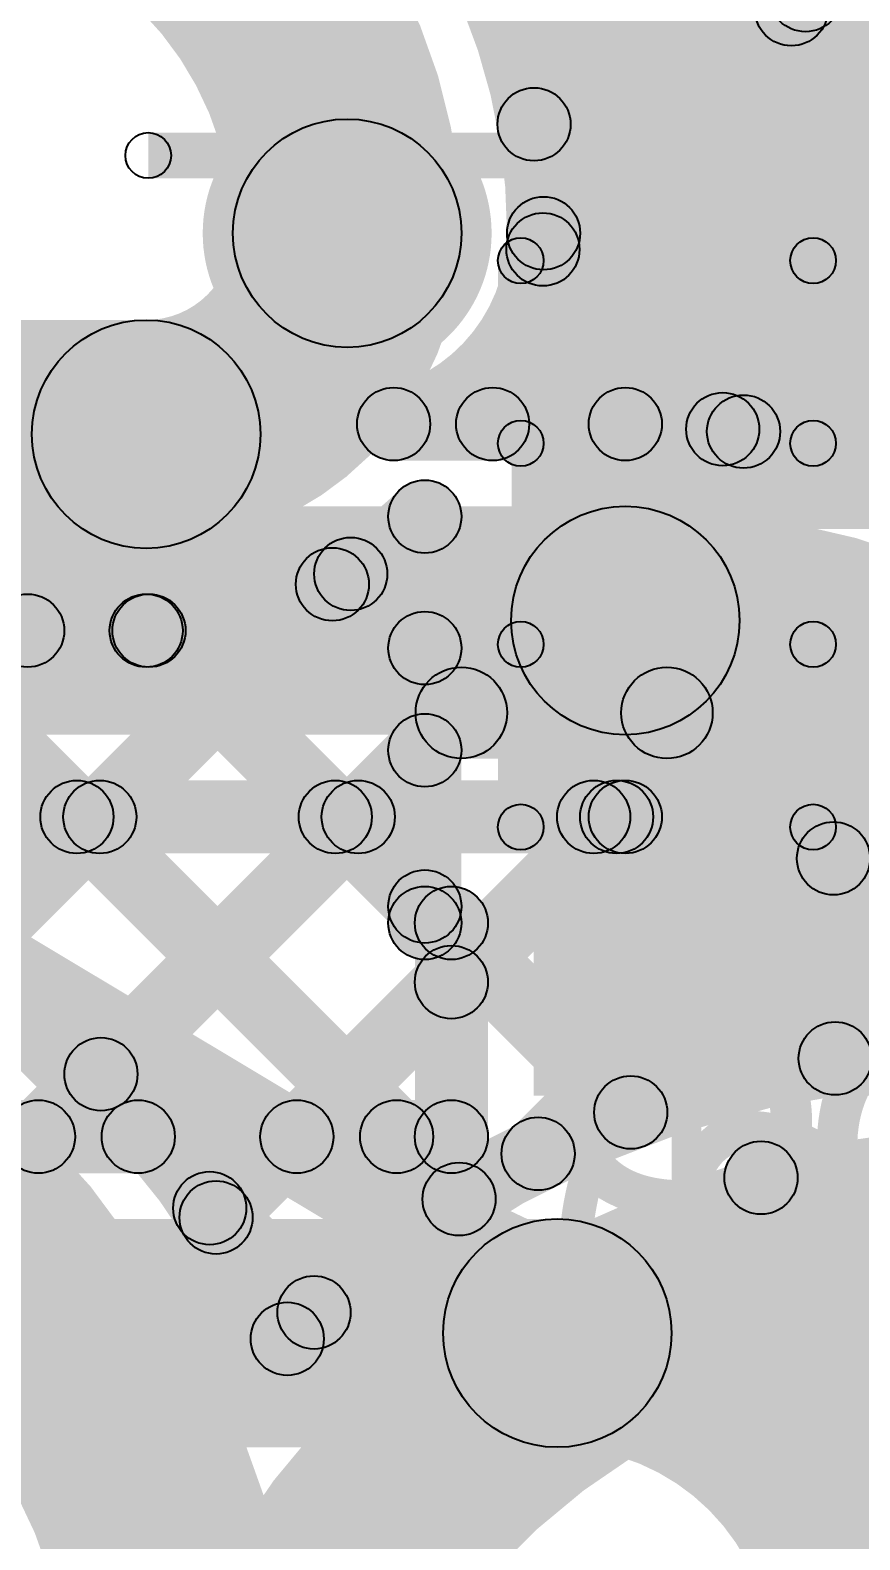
# Model space of a CAD drawing. Header units: millimetres. Extents: x -2.17 to 2.17, y -2.17 to 2.17.
# Drawn here: x -0.3427 to -0.2519, y -0.6056 to -0.4404 of the extents above; entities that cross this region are included whole.
import ezdxf

# ---------------------------------------------------------------- set-up
doc = ezdxf.new("R2010")
doc.units = ezdxf.units.MM
doc.header["$MEASUREMENT"] = 0
for name, color, linetype in [('BottomLayer', 5, 'Continuous'), ('BottomOverlay', 54, 'Continuous'), ('BottomPaste', 16, 'Continuous'), ('BottomSolder', 6, 'Continuous'), ('Mechanical2', 216, 'Continuous'), ('TopLayer', 1, 'Continuous'), ('TopOverlay', 2, 'Continuous'), ('TopPaste', 8, 'Continuous'), ('TopSolder', 216, 'Continuous'), ('ViaHoleLayer', 16, 'Continuous')]:
    doc.layers.add(name, color=color, linetype=linetype)

# ---------------------------------------------------------------- blocks, each defined once
blk = doc.blocks.new('1255AY_1R0N_P3_B_279')
at = {"layer": 'BottomOverlay'}
h = blk.add_hatch(color=54, dxfattribs=at)
edge = h.paths.add_edge_path()
edge.add_arc((-0.0407776, -0.12), 0.0025, 0, 360)
blk.add_hatch(color=54, dxfattribs=at).paths.add_polyline_path([(-0.0407776, -0.1225), (-0.0407776, -0.1175), (0.0409408, -0.1175), (0.0409408, -0.1225)])
blk.add_circle((-0.0407776, -0.12), 0.0025, dxfattribs=at)
blk = doc.blocks.new('C__0402_433')
at = {"layer": 'TopLayer'}
for points in [[(-0.0275001, -0.0125), (-0.0275001, 0.0125), (-0.009500100000000003, 0.0125), (-0.009500099999999997, -0.0125)], [(0.009500100000000003, -0.0125), (0.009500099999999997, 0.0125), (0.0275001, 0.0125), (0.0275001, -0.0125)]]:
    blk.add_hatch(color=1, dxfattribs=at).paths.add_polyline_path(points)
at = {"layer": 'TopOverlay'}
h = blk.add_hatch(color=2, dxfattribs=at)
edge = h.paths.add_edge_path()
edge.add_arc((-0.0309999, 0.0159999), 0.0025, 0, 360)
h = blk.add_hatch(color=2, dxfattribs=at)
edge = h.paths.add_edge_path()
edge.add_arc((-0.0309999, 0.0159999), 0.0025, 0, 360)
for points in [[(-0.030999875, 0.013499900000125), (-0.030999925, 0.018499899999875), (-0.010999925, 0.018500099999875), (-0.010999875, 0.013500100000125)], [(0.011, 0.0135), (0.011, 0.0185), (0.0309999, 0.0185), (0.0309999, 0.0135)], [(-0.0284999, -0.016), (-0.0334999, -0.016), (-0.0334999, 0.0159999), (-0.0284999, 0.0159999)], [(0.0334999, -0.0159999), (0.0284999, -0.0159999), (0.0284999, 0.016), (0.0334999, 0.016)], [(-0.0309999, -0.0185), (-0.0309999, -0.0135), (-0.011, -0.0135), (-0.011, -0.0185)], [(0.010999925, -0.018500099999875), (0.010999875, -0.013500100000125), (0.030999875, -0.013499900000125), (0.030999925, -0.018499899999875)]]:
    blk.add_hatch(color=2, dxfattribs=at).paths.add_polyline_path(points)
h = blk.add_hatch(color=2, dxfattribs=at)
edge = h.paths.add_edge_path()
edge.add_arc((-0.0109999, 0.0160001), 0.0025, 0, 360)
h = blk.add_hatch(color=2, dxfattribs=at)
edge = h.paths.add_edge_path()
edge.add_arc((0.011, 0.016), 0.0025, 0, 360)
h = blk.add_hatch(color=2, dxfattribs=at)
edge = h.paths.add_edge_path()
edge.add_arc((0.0309999, 0.016), 0.0025, 0, 360)
h = blk.add_hatch(color=2, dxfattribs=at)
edge = h.paths.add_edge_path()
edge.add_arc((0.0309999, 0.016), 0.0025, 0, 360)
h = blk.add_hatch(color=2, dxfattribs=at)
edge = h.paths.add_edge_path()
edge.add_arc((-0.0309999, -0.016), 0.0025, 0, 360)
h = blk.add_hatch(color=2, dxfattribs=at)
edge = h.paths.add_edge_path()
edge.add_arc((-0.0309999, -0.016), 0.0025, 0, 360)
h = blk.add_hatch(color=2, dxfattribs=at)
edge = h.paths.add_edge_path()
edge.add_arc((-0.011, -0.016), 0.0025, 0, 360)
h = blk.add_hatch(color=2, dxfattribs=at)
edge = h.paths.add_edge_path()
edge.add_arc((0.0109999, -0.0160001), 0.0025, 0, 360)
h = blk.add_hatch(color=2, dxfattribs=at)
edge = h.paths.add_edge_path()
edge.add_arc((0.0309999, -0.0159999), 0.0025, 0, 360)
h = blk.add_hatch(color=2, dxfattribs=at)
edge = h.paths.add_edge_path()
edge.add_arc((0.0309999, -0.0159999), 0.0025, 0, 360)
at = {"layer": 'TopPaste'}
for points in [[(-0.0275001, -0.0125), (-0.0275001, 0.0125), (-0.009500100000000003, 0.0125), (-0.009500099999999997, -0.0125)], [(0.009500100000000003, -0.0125), (0.009500099999999997, 0.0125), (0.0275001, 0.0125), (0.0275001, -0.0125)]]:
    blk.add_hatch(color=8, dxfattribs=at).paths.add_polyline_path(points)
at = {"layer": 'TopSolder'}
for points in [[(-0.0298623, -0.0148622), (-0.0298623, 0.0148622), (-0.007137900000000003, 0.0148622), (-0.007137899999999997, -0.0148622)], [(0.007137900000000003, -0.0148622), (0.007137899999999997, 0.0148622), (0.0298623, 0.0148622), (0.0298623, -0.0148622)]]:
    blk.add_hatch(color=216, dxfattribs=at).paths.add_polyline_path(points)
at = {"layer": 'TopOverlay'}
for centre in [(-0.0309999, 0.0159999), (-0.0309999, 0.0159999), (-0.0109999, 0.0160001), (0.011, 0.016), (0.0309999, 0.016), (0.0309999, 0.016), (-0.0309999, -0.016), (-0.0309999, -0.016), (-0.011, -0.016), (0.0109999, -0.0160001), (0.0309999, -0.0159999), (0.0309999, -0.0159999)]:
    blk.add_circle(centre, 0.0025, dxfattribs=at)
blk = doc.blocks.new('C__0402_B_448')
at = {"layer": 'BottomLayer'}
for points in [[(-0.009500000000000001, 0.0125), (-0.009499999999999998, -0.0125), (-0.0275, -0.0125), (-0.0275, 0.0125)], [(0.0275, 0.0125), (0.0275, -0.0125), (0.009500000000000001, -0.0125), (0.009499999999999998, 0.0125)]]:
    blk.add_hatch(color=5, dxfattribs=at).paths.add_polyline_path(points)
at = {"layer": 'BottomOverlay'}
h = blk.add_hatch(color=54, dxfattribs=at)
edge = h.paths.add_edge_path()
edge.add_arc((-0.031, 0.016), 0.0025, 0, 360)
h = blk.add_hatch(color=54, dxfattribs=at)
edge = h.paths.add_edge_path()
edge.add_arc((-0.031, 0.016), 0.0025, 0, 360)
for points in [[(-0.011, 0.0185), (-0.011, 0.0135), (-0.031, 0.0135), (-0.031, 0.0185)], [(0.031, 0.0185), (0.031, 0.0135), (0.011, 0.0135), (0.011, 0.0185)], [(-0.0285, -0.016), (-0.0335, -0.016), (-0.0335, 0.016), (-0.0285, 0.016)], [(0.0335, -0.016), (0.0285, -0.016), (0.0285, 0.016), (0.0335, 0.016)], [(-0.011, -0.0135), (-0.011, -0.0185), (-0.031, -0.0185), (-0.031, -0.0135)], [(0.031, -0.0135), (0.031, -0.0185), (0.011, -0.0185), (0.011, -0.0135)]]:
    blk.add_hatch(color=54, dxfattribs=at).paths.add_polyline_path(points)
h = blk.add_hatch(color=54, dxfattribs=at)
edge = h.paths.add_edge_path()
edge.add_arc((-0.011, 0.016), 0.0025, 0, 360)
h = blk.add_hatch(color=54, dxfattribs=at)
edge = h.paths.add_edge_path()
edge.add_arc((0.011, 0.016), 0.0025, 0, 360)
h = blk.add_hatch(color=54, dxfattribs=at)
edge = h.paths.add_edge_path()
edge.add_arc((0.031, 0.016), 0.0025, 0, 360)
h = blk.add_hatch(color=54, dxfattribs=at)
edge = h.paths.add_edge_path()
edge.add_arc((0.031, 0.016), 0.0025, 0, 360)
h = blk.add_hatch(color=54, dxfattribs=at)
edge = h.paths.add_edge_path()
edge.add_arc((-0.031, -0.016), 0.0025, 0, 360)
h = blk.add_hatch(color=54, dxfattribs=at)
edge = h.paths.add_edge_path()
edge.add_arc((-0.031, -0.016), 0.0025, 0, 360)
h = blk.add_hatch(color=54, dxfattribs=at)
edge = h.paths.add_edge_path()
edge.add_arc((-0.011, -0.016), 0.0025, 0, 360)
h = blk.add_hatch(color=54, dxfattribs=at)
edge = h.paths.add_edge_path()
edge.add_arc((0.011, -0.016), 0.0025, 0, 360)
h = blk.add_hatch(color=54, dxfattribs=at)
edge = h.paths.add_edge_path()
edge.add_arc((0.031, -0.016), 0.0025, 0, 360)
h = blk.add_hatch(color=54, dxfattribs=at)
edge = h.paths.add_edge_path()
edge.add_arc((0.031, -0.016), 0.0025, 0, 360)
at = {"layer": 'BottomPaste'}
for points in [[(-0.009500000000000001, 0.0125), (-0.009499999999999998, -0.0125), (-0.0275, -0.0125), (-0.0275, 0.0125)], [(0.0275, 0.0125), (0.0275, -0.0125), (0.009500000000000001, -0.0125), (0.009499999999999998, 0.0125)]]:
    blk.add_hatch(color=16, dxfattribs=at).paths.add_polyline_path(points)
at = {"layer": 'BottomSolder'}
for points in [[(-0.007137800000000001, 0.0148622), (-0.007137799999999999, -0.0148622), (-0.0298622, -0.0148622), (-0.0298622, 0.0148622)], [(0.0298622, 0.0148622), (0.0298622, -0.0148622), (0.007137800000000001, -0.0148622), (0.007137799999999999, 0.0148622)]]:
    blk.add_hatch(color=6, dxfattribs=at).paths.add_polyline_path(points)
at = {"layer": 'BottomOverlay'}
for centre in [(-0.031, 0.016), (-0.031, 0.016), (-0.011, 0.016), (0.011, 0.016), (0.031, 0.016), (0.031, 0.016), (-0.031, -0.016), (-0.031, -0.016), (-0.011, -0.016), (0.011, -0.016), (0.031, -0.016), (0.031, -0.016)]:
    blk.add_circle(centre, 0.0025, dxfattribs=at)

msp = doc.modelspace()

# ---------------------------------------------------------------- hatches: boundary and pattern name
at = {"layer": 'BottomLayer'}
for points in [[(-0.29, -0.495), (-0.142, -0.495), (-0.142, -0.22), (-0.29, -0.22)], [(-0.418, -0.4971105), (-0.418, -0.4721105), (-0.33, -0.4721105), (-0.33, -0.4971105)], [(-0.2955, -0.5381105), (-0.3035, -0.5381105), (-0.3035, -0.4936266), (-0.2955, -0.4936266)], [(-0.3104405271247462, -0.5027355271247461), (-0.3047836728752538, -0.4970786728752539), (-0.2966715728752538, -0.5051907728752538), (-0.3023284271247462, -0.5108476271247462)], [(-0.3672484728752538, -0.5643284271247462), (-0.3729053271247462, -0.5586715728752538), (-0.3124440271247462, -0.4982102728752539), (-0.3067871728752538, -0.5038671271247461)], [(-0.418, -0.5101105), (-0.418, -0.5021105), (-0.33, -0.5021105), (-0.33, -0.5101105)], [(-0.3955327728752538, -0.5643284271247462), (-0.4011896271247462, -0.5586715728752538), (-0.3458001271247462, -0.5032820728752538), (-0.3401432728752538, -0.5089389271247462)], [(-0.3890900271247462, -0.5089389271247462), (-0.3834331728752538, -0.5032820728752538), (-0.3280436728752538, -0.5586715728752538), (-0.3337005271247462, -0.5643284271247462)], [(-0.3608057271247462, -0.5089389271247462), (-0.3551488728752538, -0.5032820728752538), (-0.2997593728752538, -0.5586715728752538), (-0.3054162271247462, -0.5643284271247462)], [(-0.3325225271247462, -0.5089378271247461), (-0.3268656728752538, -0.5032809728752539), (-0.2966715728752538, -0.5334750728752539), (-0.3023284271247462, -0.5391319271247461)], [(-0.287592, -0.557), (-0.182, -0.557), (-0.182, -0.503), (-0.287592, -0.503)], [(-0.2955, -0.5201105), (-0.2955, -0.5101105), (-0.273, -0.5101105), (-0.273, -0.5201105)], [(-0.3389641728752538, -0.5643284271247462), (-0.3446210271247462, -0.5586715728752538), (-0.3023284271247462, -0.5163789728752538), (-0.2966715728752538, -0.5220358271247462)], [(-0.292592, -0.5615), (-0.300592, -0.5615), (-0.300592, -0.5381105), (-0.292592, -0.5381105)], [(-0.3106798728752538, -0.5643284271247462), (-0.3163367271247462, -0.5586715728752538), (-0.2994204271247462, -0.5417552728752538), (-0.2937635728752538, -0.5474121271247462)], [(-1.037448, -0.5655), (-1.037448, -0.5575), (-0.296592, -0.5575), (-0.296592, -0.5655)], [(-0.2627009, -0.57), (-0.2627009, -0.562), (-0.226, -0.562), (-0.226, -0.57)], [(-1.0686105, -0.5955), (-1.0686105, -0.5705), (-0.285, -0.5705), (-0.285, -0.5955)]]:
    msp.add_hatch(color=5, dxfattribs=at).paths.add_polyline_path(points)
h = msp.add_hatch(color=5, dxfattribs=at)
edge = h.paths.add_edge_path()
edge.add_arc((-0.308, -0.4626105), 0.0125, 0, 360)
h = msp.add_hatch(color=5, dxfattribs=at)
edge = h.paths.add_edge_path()
edge.add_arc((-0.308, -0.4626105), 0.011811, 0, 360)
h = msp.add_hatch(color=5, dxfattribs=at)
edge = h.paths.add_edge_path()
edge.add_arc((-0.33, -0.4846105), 0.0125, 0, 360)
h = msp.add_hatch(color=5, dxfattribs=at)
edge = h.paths.add_edge_path()
edge.add_arc((-0.33, -0.4846105), 0.0125, 0, 360)
h = msp.add_hatch(color=5, dxfattribs=at)
edge = h.paths.add_edge_path()
edge.add_arc((-0.2995, -0.4936266), 0.004, 0, 360)
h = msp.add_hatch(color=5, dxfattribs=at)
edge = h.paths.add_edge_path()
edge.add_arc((-0.2995, -0.4936266), 0.004, 0, 360)
h = msp.add_hatch(color=5, dxfattribs=at)
edge = h.paths.add_edge_path()
edge.add_arc((-0.3096156, -0.5010387), 0.004, 0, 360)
h = msp.add_hatch(color=5, dxfattribs=at)
edge = h.paths.add_edge_path()
edge.add_arc((-0.3076121, -0.4999071), 0.004, 0, 360)
h = msp.add_hatch(color=5, dxfattribs=at)
edge = h.paths.add_edge_path()
edge.add_arc((-0.3429717, -0.5061105), 0.004, 0, 360)
h = msp.add_hatch(color=5, dxfattribs=at)
edge = h.paths.add_edge_path()
edge.add_arc((-0.33, -0.5061105), 0.004, 0, 360)
h = msp.add_hatch(color=5, dxfattribs=at)
edge = h.paths.add_edge_path()
edge.add_arc((-0.33, -0.5061105), 0.004, 0, 360)
h = msp.add_hatch(color=5, dxfattribs=at)
edge = h.paths.add_edge_path()
edge.add_arc((-0.3296941, -0.5061094), 0.004, 0, 360)
h = msp.add_hatch(color=5, dxfattribs=at)
edge = h.paths.add_edge_path()
edge.add_arc((-0.2995, -0.5080192), 0.004, 0, 360)
h = msp.add_hatch(color=5, dxfattribs=at)
edge = h.paths.add_edge_path()
edge.add_arc((-0.2955, -0.5151105), 0.005, 0, 360)
h = msp.add_hatch(color=5, dxfattribs=at)
edge = h.paths.add_edge_path()
edge.add_arc((-0.273, -0.5151105), 0.005, 0, 360)
h = msp.add_hatch(color=5, dxfattribs=at)
edge = h.paths.add_edge_path()
edge.add_arc((-0.2995, -0.5192074), 0.004, 0, 360)
h = msp.add_hatch(color=5, dxfattribs=at)
edge = h.paths.add_edge_path()
edge.add_arc((-0.2995, -0.5363035), 0.004, 0, 360)
h = msp.add_hatch(color=5, dxfattribs=at)
edge = h.paths.add_edge_path()
edge.add_arc((-0.2995, -0.5381105), 0.004, 0, 360)
h = msp.add_hatch(color=5, dxfattribs=at)
edge = h.paths.add_edge_path()
edge.add_arc((-0.296592, -0.5381105), 0.004, 0, 360)
h = msp.add_hatch(color=5, dxfattribs=at)
edge = h.paths.add_edge_path()
edge.add_arc((-0.296592, -0.5445837), 0.004, 0, 360)
h = msp.add_hatch(color=5, dxfattribs=at)
edge = h.paths.add_edge_path()
edge.add_arc((-0.3417926, -0.5615), 0.004, 0, 360)
h = msp.add_hatch(color=5, dxfattribs=at)
edge = h.paths.add_edge_path()
edge.add_arc((-0.3308721, -0.5615), 0.004, 0, 360)
h = msp.add_hatch(color=5, dxfattribs=at)
edge = h.paths.add_edge_path()
edge.add_arc((-0.3135083, -0.5615), 0.004, 0, 360)
h = msp.add_hatch(color=5, dxfattribs=at)
edge = h.paths.add_edge_path()
edge.add_arc((-0.3025878, -0.5615), 0.004, 0, 360)
h = msp.add_hatch(color=5, dxfattribs=at)
edge = h.paths.add_edge_path()
edge.add_arc((-0.296592, -0.5615), 0.004, 0, 360)
h = msp.add_hatch(color=5, dxfattribs=at)
edge = h.paths.add_edge_path()
edge.add_arc((-0.296592, -0.5615), 0.004, 0, 360)
h = msp.add_hatch(color=5, dxfattribs=at)
edge = h.paths.add_edge_path()
edge.add_arc((-0.2627009, -0.566), 0.004, 0, 360)
h = msp.add_hatch(color=5, dxfattribs=at)
edge = h.paths.add_edge_path()
edge.add_arc((-0.2627009, -0.566), 0.004, 0, 360)
h = msp.add_hatch(color=5, dxfattribs=at)
edge = h.paths.add_edge_path()
edge.add_arc((-0.285, -0.583), 0.0125, 0, 360)
h = msp.add_hatch(color=5, dxfattribs=at)
edge = h.paths.add_edge_path()
edge.add_arc((-0.285, -0.583), 0.0125, 0, 360)
at = {"layer": 'BottomSolder'}
h = msp.add_hatch(color=6, dxfattribs=at)
edge = h.paths.add_edge_path()
edge.add_arc((-0.308, -0.4626105), 0.015811, 0, 360)
at = {"layer": 'TopLayer'}
for points in [[(-0.2565489728752538, -0.4409254271247461), (-0.2622058271247462, -0.4352685728752538), (-0.2216389271247462, -0.3947016728752538), (-0.2159820728752538, -0.4003585271247462)], [(-0.2892486728752538, -0.4863286271247462), (-0.2949055271247462, -0.4806717728752539), (-0.2091823271247462, -0.3949485728752538), (-0.2035254728752538, -0.4006054271247462)], [(-0.2617849728752538, -0.4871492271247461), (-0.2674418271247462, -0.4814923728752539), (-0.1981790271247462, -0.4122295728752538), (-0.1925221728752538, -0.4178864271247462)], [(-0.2739142271247462, -0.4292170271247461), (-0.2682573728752538, -0.4235601728752539), (-0.2565489728752538, -0.4352685728752538), (-0.2622058271247462, -0.4409254271247461)], [(-0.2847187728752538, -0.4535144271247462), (-0.2903756271247462, -0.4478575728752539), (-0.2699962271247462, -0.4274781728752539), (-0.2643393728752538, -0.4331350271247462)], [(-0.2902901271247462, -0.4380328271247462), (-0.2846332728752538, -0.4323759728752539), (-0.2213066728752538, -0.4957025728752539), (-0.2269635271247462, -0.5013594271247461)], [(-0.2606595271247462, -0.4393791271247461), (-0.2550026728752538, -0.4337222728752538), (-0.1756889728752538, -0.5130359728752538), (-0.1813458271247462, -0.5186928271247462)], [(-0.2894011271247462, -0.4672061271247461), (-0.2837442728752538, -0.4615492728752539), (-0.2640656728752538, -0.4812278728752539), (-0.2697225271247462, -0.4868847271247461)], [(-0.3029137, -0.4875002), (-0.3029137, -0.4795002), (-0.2775534, -0.4795002), (-0.2775534, -0.4875002)], [(-0.3604218, -0.5175002), (-0.3604218, -0.4925002), (-0.2775534, -0.4925002), (-0.2775534, -0.5175002)], [(-0.3589385, -0.5305002), (-0.3589385, -0.5225002), (-0.2775534, -0.5225002), (-0.2775534, -0.5305002)], [(-0.3470737728752538, -0.5441537271247462), (-0.3527306271247462, -0.5384968728752538), (-0.3379055271247462, -0.5236717728752539), (-0.3322486728752538, -0.5293286271247462)], [(-0.3404158271247462, -0.5293286271247462), (-0.3347589728752538, -0.5236717728752539), (-0.2929249728752538, -0.5655057728752538), (-0.2985818271247462, -0.5711626271247462)], [(-0.3321251728752538, -0.5574894271247461), (-0.3377820271247462, -0.5518325728752539), (-0.3096212271247462, -0.5236717728752539), (-0.3039643728752538, -0.5293286271247462)], [(-0.3195227728752538, -0.5731713271247462), (-0.3251796271247462, -0.5675144728752538), (-0.2813369271247462, -0.5236717728752539), (-0.2756800728752538, -0.5293286271247462)], [(-0.3121315271247462, -0.5293286271247462), (-0.3064746728752538, -0.5236717728752539), (-0.2741333728752538, -0.5560130728752538), (-0.2797902271247462, -0.5616699271247462)], [(-0.2838472271247462, -0.5293286271247462), (-0.2781903728752538, -0.5236717728752539), (-0.2517532728752538, -0.5501088728752539), (-0.2574101271247462, -0.5557657271247461)], [(-0.2842692728752538, -0.5662021271247462), (-0.2899261271247462, -0.5605452728752539), (-0.2575943271247462, -0.5282134728752539), (-0.2519374728752538, -0.5338703271247461)], [(-0.3258734271247462, -0.5721553271247461), (-0.3202165728752538, -0.5664984728752539), (-0.3088021728752538, -0.5779128728752538), (-0.3144590271247462, -0.5835697271247462)]]:
    msp.add_hatch(color=1, dxfattribs=at).paths.add_polyline_path(points)
h = msp.add_hatch(color=1, dxfattribs=at)
edge = h.paths.add_edge_path()
edge.add_arc((-0.2578311, -0.4365507), 0.004, 0, 360)
h = msp.add_hatch(color=1, dxfattribs=at)
edge = h.paths.add_edge_path()
edge.add_arc((-0.2593774, -0.438097), 0.004, 0, 360)
h = msp.add_hatch(color=1, dxfattribs=at)
edge = h.paths.add_edge_path()
edge.add_arc((-0.2593774, -0.438097), 0.004, 0, 360)
h = msp.add_hatch(color=1, dxfattribs=at)
edge = h.paths.add_edge_path()
edge.add_arc((-0.2875472, -0.450686), 0.004, 0, 360)
h = msp.add_hatch(color=1, dxfattribs=at)
edge = h.paths.add_edge_path()
edge.add_arc((-0.308, -0.4626105), 0.0125, 0, 360)
h = msp.add_hatch(color=1, dxfattribs=at)
edge = h.paths.add_edge_path()
edge.add_arc((-0.308, -0.4626105), 0.011811, 0, 360)
h = msp.add_hatch(color=1, dxfattribs=at)
edge = h.paths.add_edge_path()
edge.add_arc((-0.2865, -0.4626105), 0.004, 0, 360)
h = msp.add_hatch(color=1, dxfattribs=at)
edge = h.paths.add_edge_path()
edge.add_arc((-0.2865, -0.4626105), 0.004, 0, 360)
h = msp.add_hatch(color=1, dxfattribs=at)
edge = h.paths.add_edge_path()
edge.add_arc((-0.2865727, -0.4643777), 0.004, 0, 360)
h = msp.add_hatch(color=1, dxfattribs=at)
edge = h.paths.add_edge_path()
edge.add_arc((-0.3029137, -0.4835002), 0.004, 0, 360)
h = msp.add_hatch(color=1, dxfattribs=at)
edge = h.paths.add_edge_path()
edge.add_arc((-0.3029137, -0.4835002), 0.004, 0, 360)
h = msp.add_hatch(color=1, dxfattribs=at)
edge = h.paths.add_edge_path()
edge.add_arc((-0.2920771, -0.4835002), 0.004, 0, 360)
h = msp.add_hatch(color=1, dxfattribs=at)
edge = h.paths.add_edge_path()
edge.add_arc((-0.2775534, -0.4835002), 0.004, 0, 360)
h = msp.add_hatch(color=1, dxfattribs=at)
edge = h.paths.add_edge_path()
edge.add_arc((-0.2775534, -0.4835002), 0.004, 0, 360)
h = msp.add_hatch(color=1, dxfattribs=at)
edge = h.paths.add_edge_path()
edge.add_arc((-0.2668941, -0.4840563), 0.004, 0, 360)
h = msp.add_hatch(color=1, dxfattribs=at)
edge = h.paths.add_edge_path()
edge.add_arc((-0.2646134, -0.4843208), 0.004, 0, 360)
h = msp.add_hatch(color=1, dxfattribs=at)
edge = h.paths.add_edge_path()
edge.add_arc((-0.2775534, -0.5050002), 0.0125, 0, 360)
h = msp.add_hatch(color=1, dxfattribs=at)
edge = h.paths.add_edge_path()
edge.add_arc((-0.2775534, -0.5050002), 0.0125, 0, 360)
h = msp.add_hatch(color=1, dxfattribs=at)
edge = h.paths.add_edge_path()
edge.add_arc((-0.3375874, -0.5265002), 0.004, 0, 360)
h = msp.add_hatch(color=1, dxfattribs=at)
edge = h.paths.add_edge_path()
edge.add_arc((-0.3350771, -0.5265002), 0.004, 0, 360)
h = msp.add_hatch(color=1, dxfattribs=at)
edge = h.paths.add_edge_path()
edge.add_arc((-0.3093031, -0.5265002), 0.004, 0, 360)
h = msp.add_hatch(color=1, dxfattribs=at)
edge = h.paths.add_edge_path()
edge.add_arc((-0.3067928, -0.5265002), 0.004, 0, 360)
h = msp.add_hatch(color=1, dxfattribs=at)
edge = h.paths.add_edge_path()
edge.add_arc((-0.2810188, -0.5265002), 0.004, 0, 360)
h = msp.add_hatch(color=1, dxfattribs=at)
edge = h.paths.add_edge_path()
edge.add_arc((-0.2785085, -0.5265002), 0.004, 0, 360)
h = msp.add_hatch(color=1, dxfattribs=at)
edge = h.paths.add_edge_path()
edge.add_arc((-0.2775534, -0.5265002), 0.004, 0, 360)
h = msp.add_hatch(color=1, dxfattribs=at)
edge = h.paths.add_edge_path()
edge.add_arc((-0.2775534, -0.5265002), 0.004, 0, 360)
h = msp.add_hatch(color=1, dxfattribs=at)
edge = h.paths.add_edge_path()
edge.add_arc((-0.2547659, -0.5310419), 0.004, 0, 360)
h = msp.add_hatch(color=1, dxfattribs=at)
edge = h.paths.add_edge_path()
edge.add_arc((-0.2545817, -0.5529373), 0.004, 0, 360)
h = msp.add_hatch(color=1, dxfattribs=at)
edge = h.paths.add_edge_path()
edge.add_arc((-0.3349536, -0.554661), 0.004, 0, 360)
h = msp.add_hatch(color=1, dxfattribs=at)
edge = h.paths.add_edge_path()
edge.add_arc((-0.2769618, -0.5588415), 0.004, 0, 360)
h = msp.add_hatch(color=1, dxfattribs=at)
edge = h.paths.add_edge_path()
edge.add_arc((-0.2870977, -0.5633737), 0.004, 0, 360)
h = msp.add_hatch(color=1, dxfattribs=at)
edge = h.paths.add_edge_path()
edge.add_arc((-0.2957534, -0.5683342), 0.004, 0, 360)
h = msp.add_hatch(color=1, dxfattribs=at)
edge = h.paths.add_edge_path()
edge.add_arc((-0.323045, -0.5693269), 0.004, 0, 360)
h = msp.add_hatch(color=1, dxfattribs=at)
edge = h.paths.add_edge_path()
edge.add_arc((-0.3223512, -0.5703429), 0.004, 0, 360)
h = msp.add_hatch(color=1, dxfattribs=at)
edge = h.paths.add_edge_path()
edge.add_arc((-0.3116306, -0.5807413), 0.004, 0, 360)
h = msp.add_hatch(color=1, dxfattribs=at)
edge = h.paths.add_edge_path()
edge.add_arc((-0.3145566, -0.5836268), 0.004, 0, 360)
h = msp.add_hatch(color=1, dxfattribs=at)
edge = h.paths.add_edge_path()
edge.add_arc((-0.3145566, -0.5836268), 0.004, 0, 360)
at = {"layer": 'ViaHoleLayer'}
h = msp.add_hatch(color=16, dxfattribs=at)
edge = h.paths.add_edge_path()
edge.add_arc((-0.308, -0.4626105), 0.0059055, 0, 360)

# ---------------------------------------------------------------- linework, layer by layer
at = {"layer": 'BottomLayer'}
for points, const_width in [([(-0.308, -0.4626105, -0.4142135623730951), (-0.33, -0.4846105)], 0.025), ([(-0.2995, -0.4936266, -0.1967328154971705), (-0.33, -0.5061105)], 0.008), ([(-0.2627009, -0.566, -0.3018305319542401), (-0.2275, -0.619)], 0.008), ([(-0.285, -0.583, -0.4142135623730951), (-0.249, -0.619)], 0.025)]:
    msp.add_lwpolyline(points, format="xyb", dxfattribs=dict(at, const_width=const_width))
for centre, radius in [((-0.308, -0.4626105), 0.0125), ((-0.33, -0.4846105), 0.0125), ((-0.33, -0.4846105), 0.0125), ((-0.2995, -0.4936266), 0.004), ((-0.2995, -0.4936266), 0.004), ((-0.3096156, -0.5010387), 0.004), ((-0.3076121, -0.4999071), 0.004), ((-0.3429717, -0.5061105), 0.004), ((-0.33, -0.5061105), 0.004), ((-0.33, -0.5061105), 0.004), ((-0.3296941, -0.5061094), 0.004), ((-0.2995, -0.5080192), 0.004), ((-0.2955, -0.5151105), 0.005), ((-0.273, -0.5151105), 0.005), ((-0.2995, -0.5192074), 0.004), ((-0.2995, -0.5363035), 0.004), ((-0.2995, -0.5381105), 0.004), ((-0.296592, -0.5381105), 0.004), ((-0.296592, -0.5445837), 0.004), ((-0.3417926, -0.5615), 0.004), ((-0.3308721, -0.5615), 0.004), ((-0.3135083, -0.5615), 0.004), ((-0.3025878, -0.5615), 0.004), ((-0.296592, -0.5615), 0.004), ((-0.296592, -0.5615), 0.004), ((-0.2627009, -0.566), 0.004), ((-0.2627009, -0.566), 0.004), ((-0.285, -0.583), 0.0125), ((-0.285, -0.583), 0.0125)]:
    msp.add_circle(centre, radius, dxfattribs=at)
at = {"layer": 'Mechanical2', "const_width": 0.01}
for points in [[(2.1653543, 0.001, 1), (-2.1653543, 0.001, 1)], [(2.081354, -0.01, 1), (-2.049354, -0.01, 1)], [(1.8405512, 0.001, 1), (-1.8405512, 0.001, 1)], [(1.6437008, 0.001, 1), (-1.6437008, 0.001, 1)], [(1.503937, 0, 1), (-1.503937, 0, 1)], [(1.3070866, 0.001, 1), (-1.3070866, 0.001, 1)], [(1.1732283, 0.001, 1), (-1.1732283, 0.001, 1)], [(0.976378, 0.001, 1), (-0.976378, 0.001, 1)], [(0.8425197, 0.001, 1), (-0.8425197, 0.001, 1)], [(0.6456693, 0.001, 1), (-0.6456693, 0.001, 1)], [(0.510811, -0.0126105, 1), (-0.512811, -0.0126105, 1)]]:
    msp.add_lwpolyline(points, format="xyb", close=True, dxfattribs=at)
at = {"layer": 'TopLayer'}
for points, const_width in [([(-0.3549185, -0.415692, -0.4142135623730951), (-0.308, -0.4626105)], 0.025), ([(-0.2917682, -0.4362831, -0.09906995434900343), (-0.2865, -0.4626105)], 0.008), ([(-0.2865, -0.4626105, -0.3458691324558849), (-0.3029137, -0.4835002)], 0.008), ([(-0.2775534, -0.4835002, -0.1445061972711723), (-0.2219258, -0.4999201)], 0.008), ([(-0.2775534, -0.5050002, -0.1848258341587548), (-0.223515, -0.5256821)], 0.025), ([(-0.2775534, -0.5265002, -0.1319535104054859), (-0.2477737, -0.5344985)], 0.008), ([(-0.4230353, -0.53835, -0.4142135623730951), (-0.3230353, -0.63835)], 0.025), ([(-0.3635528, -0.5324062, -0.1490881722218464), (-0.3145566, -0.5836268)], 0.008), ([(-0.3145566, -0.5836268, -0.1930023893801027), (-0.242738, -0.5518487)], 0.008), ([(-0.3230353, -0.6573006, -0.4142135623730951), (-0.2390178, -0.5732831)], 0.025)]:
    msp.add_lwpolyline(points, format="xyb", dxfattribs=dict(at, const_width=const_width))
for centre, radius in [((-0.2578311, -0.4365507), 0.004), ((-0.2593774, -0.438097), 0.004), ((-0.2593774, -0.438097), 0.004), ((-0.2875472, -0.450686), 0.004), ((-0.308, -0.4626105), 0.0125), ((-0.2865, -0.4626105), 0.004), ((-0.2865, -0.4626105), 0.004), ((-0.2865727, -0.4643777), 0.004), ((-0.3029137, -0.4835002), 0.004), ((-0.3029137, -0.4835002), 0.004), ((-0.2920771, -0.4835002), 0.004), ((-0.2775534, -0.4835002), 0.004), ((-0.2775534, -0.4835002), 0.004), ((-0.2668941, -0.4840563), 0.004), ((-0.2646134, -0.4843208), 0.004), ((-0.2775534, -0.5050002), 0.0125), ((-0.2775534, -0.5050002), 0.0125), ((-0.3375874, -0.5265002), 0.004), ((-0.3350771, -0.5265002), 0.004), ((-0.3093031, -0.5265002), 0.004), ((-0.3067928, -0.5265002), 0.004), ((-0.2810188, -0.5265002), 0.004), ((-0.2785085, -0.5265002), 0.004), ((-0.2775534, -0.5265002), 0.004), ((-0.2775534, -0.5265002), 0.004), ((-0.2547659, -0.5310419), 0.004), ((-0.2545817, -0.5529373), 0.004), ((-0.3349536, -0.554661), 0.004), ((-0.2769618, -0.5588415), 0.004), ((-0.2870977, -0.5633737), 0.004), ((-0.2957534, -0.5683342), 0.004), ((-0.323045, -0.5693269), 0.004), ((-0.3223512, -0.5703429), 0.004), ((-0.3116306, -0.5807413), 0.004), ((-0.3145566, -0.5836268), 0.004), ((-0.3145566, -0.5836268), 0.004)]:
    msp.add_circle(centre, radius, dxfattribs=at)

# ---------------------------------------------------------------- block references
for name, p, rotation in [('1255AY_1R0N_P3_B_279', (-0.289, -0.3341025), 360), ('C__0402_433', (-0.368, -0.4049478), 320), ('C__0402_B_448', (-0.273, -0.4966105), 270)]:
    msp.add_blockref(name, p, dxfattribs=dict(rotation=rotation))

# ---------------------------------------------------------------- texts
at = {"layer": 'BottomOverlay'}
msp.add_text('$', height=0.04, dxfattribs=at).set_placement((-0.286, -0.571))
at = {"layer": 'BottomOverlay', "text_generation_flag": 2}
msp.add_text('C18', height=0.04, rotation=90, dxfattribs=at).set_placement((-0.216, -0.542))
msp.add_text('L12', height=0.04, dxfattribs=at).set_placement((-0.3241733, -0.628))
at = {"layer": 'TopOverlay'}
msp.add_text('@', height=0.04, rotation=245, dxfattribs=at).set_placement((-0.264, -0.5416105))

doc.saveas('drawing.dxf')
